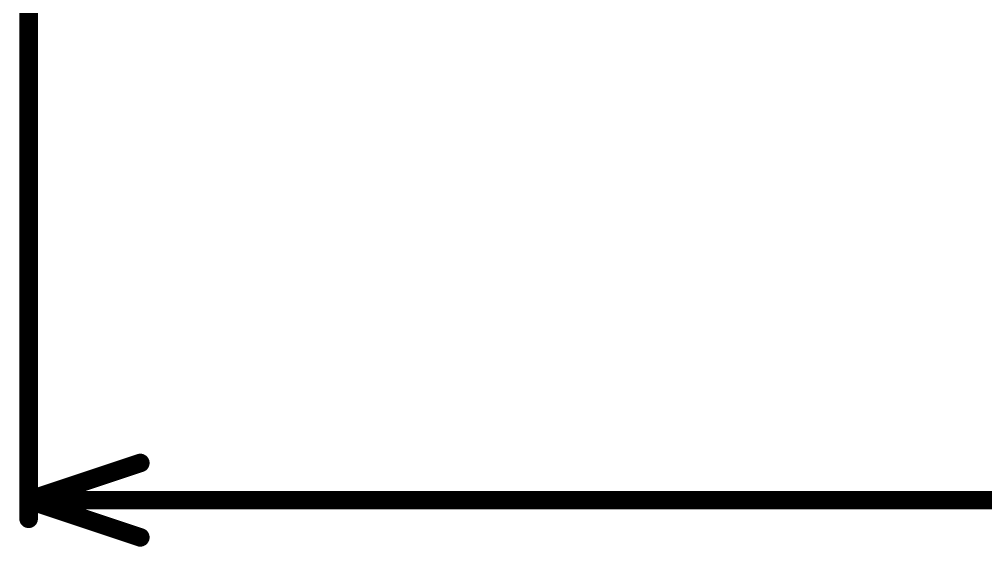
# Model space of a CAD drawing. Header units: inches. Extents: x -0.7 to 8.56, y -0.56 to 6.25.
# Drawn here: x -0.274 to 0.245, y -0.548 to -0.265 of the extents above; entities that cross this region are included whole.
import ezdxf

# ---------------------------------------------------------------- set-up
doc = ezdxf.new("R2010")
doc.units = ezdxf.units.IN
doc.header["$MEASUREMENT"] = 0
doc.layers.add('Dimension', color=6, linetype='Continuous')

msp = doc.modelspace()

# ---------------------------------------------------------------- linework, layer by layer
at = {"layer": 'Dimension'}
for points in [[(-0.26925, -0.533, 0.01, 0.01, 0), (-0.26925, -0.06959, 0.01, 0.01, 0)], [(-0.26925, -0.523, 0.01, 0.01, 0), (-0.20925, -0.503, 0.01, 0.01, 0)], [(-0.26925, -0.523, 0.01, 0.01, 0), (-0.20925, -0.543, 0.01, 0.01, 0)], [(-0.26925, -0.523, 0.01, 0.01, 0), (1.17704, -0.523, 0.01, 0.01, 0)]]:
    msp.add_lwpolyline(points, format="xyseb", dxfattribs=at)
for points in [[(-0.21175, -0.503, 0.005, 0.005, 1), (-0.20675, -0.503, 0.005, 0.005, 1)], [(-0.27175, -0.523, 0.005, 0.005, 1), (-0.26675, -0.523, 0.005, 0.005, 1)], [(-0.27175, -0.523, 0.005, 0.005, 1), (-0.26675, -0.523, 0.005, 0.005, 1)], [(-0.27175, -0.523, 0.005, 0.005, 1), (-0.26675, -0.523, 0.005, 0.005, 1)], [(-0.27175, -0.533, 0.005, 0.005, 1), (-0.26675, -0.533, 0.005, 0.005, 1)], [(-0.21175, -0.543, 0.005, 0.005, 1), (-0.20675, -0.543, 0.005, 0.005, 1)]]:
    msp.add_lwpolyline(points, format="xyseb", close=True, dxfattribs=at)

doc.saveas('drawing.dxf')
